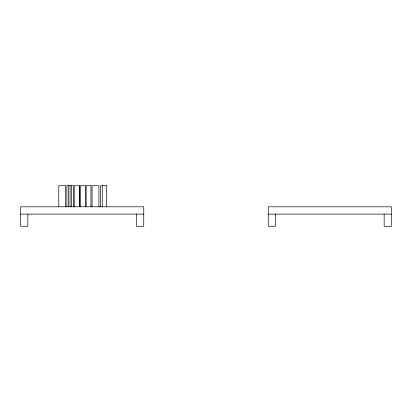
<?xml version="1.0" encoding="UTF-8"?>
<svg xmlns="http://www.w3.org/2000/svg" width="412" height="412" viewBox="0 0 412 412"><rect width="100%" height="100%" fill="white"/><g stroke="black" fill="none" stroke-linecap="round" stroke-linejoin="round"><path stroke-width="0.62" d="M85.253 185.719L80.489 185.719L80.489 206.752M90.918 185.719L86.154 185.719L86.154 206.752M106.631 185.719L100.58 185.719L100.58 206.752M20.6 214.111L143.747 214.111M268.253 214.111L391.4 214.111M384.149 214.111L384.149 226.281L391.4 226.281L391.4 206.809L268.253 206.809L268.253 226.281L275.504 226.281L275.504 214.111M136.496 214.111L136.496 226.281L143.747 226.281L143.747 206.809L20.6 206.809L20.6 226.281L27.851 226.281L27.851 214.111M106.656 185.719L106.656 206.752M102.264 185.719L102.264 206.752M98.926 206.752L98.926 185.719L92.072 185.719L92.072 206.752M90.944 185.719L90.944 206.752M85.279 185.719L85.279 206.752M79.454 206.752L79.454 185.719L74.227 185.719L74.227 206.752M79.356 185.719L79.356 206.752M73.398 206.752L73.398 185.719L66.868 185.719L66.868 206.752M71.482 185.719L71.482 206.752M70.071 185.719L70.071 206.752M68.552 185.719L68.552 206.752M65.611 206.752L65.611 185.719L58.787 185.719L58.787 206.752"/></g></svg>
